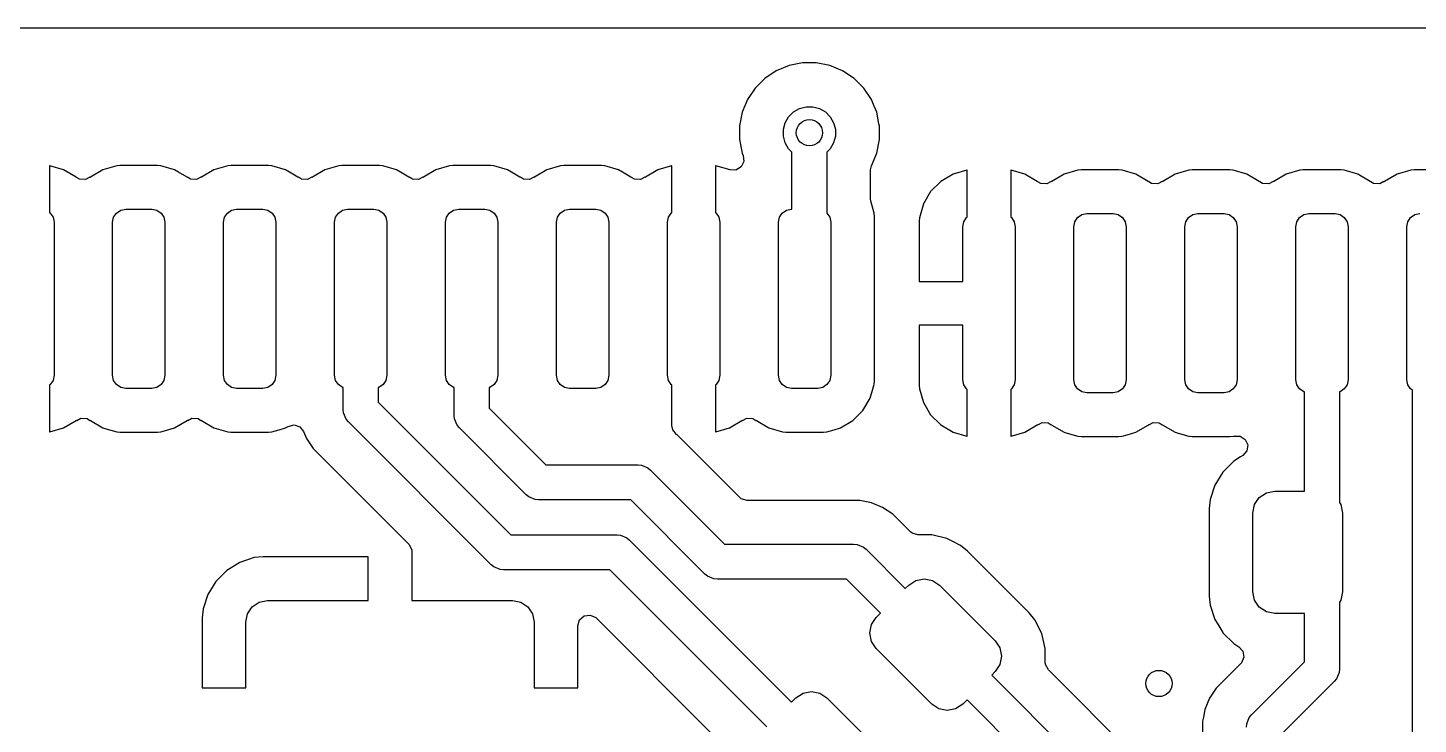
# Model space of a CAD drawing. Header units: inches. Extents: x -1.73 to 1.75, y 0.02 to 4.69.
# Drawn here: x 0.179 to 0.806, y 1.037 to 1.35 of the extents above; entities that cross this region are included whole.
import ezdxf

# ---------------------------------------------------------------- set-up
doc = ezdxf.new("R2010")
doc.units = ezdxf.units.IN
doc.header["$MEASUREMENT"] = 0
doc.layers.add('BLACK', color=250, linetype='CONTINUOUS')

msp = doc.modelspace()

# ---------------------------------------------------------------- linework, layer by layer
at = {"layer": 'BLACK', "linetype": 'CONTINUOUS'}
for p, q in [((0.0748, 1.35039), (1.43211, 1.35039)), ((0.52839, 1.33467), (0.5223, 1.33345)), ((0.5346, 1.33467), (0.52839, 1.33467)), ((0.52839, 1.33467), (0.52839, 1.33467)), ((0.54069, 1.33345), (0.5346, 1.33467)), ((0.5346, 1.33467), (0.5346, 1.33467)), ((0.51657, 1.33108), (0.51141, 1.32763)), ((0.5223, 1.33345), (0.51657, 1.33108)), ((0.51657, 1.33108), (0.51657, 1.33108)), ((0.5223, 1.33345), (0.5223, 1.33345)), ((0.54642, 1.33108), (0.54069, 1.33345)), ((0.54069, 1.33345), (0.54069, 1.33345)), ((0.55159, 1.32763), (0.54642, 1.33108)), ((0.54642, 1.33108), (0.54642, 1.33108)), ((0.50702, 1.32324), (0.50357, 1.31808)), ((0.51141, 1.32763), (0.50702, 1.32324)), ((0.50702, 1.32324), (0.50702, 1.32324)), ((0.51141, 1.32763), (0.51141, 1.32763)), ((0.55598, 1.32324), (0.55159, 1.32763)), ((0.55159, 1.32763), (0.55159, 1.32763)), ((0.55942, 1.31808), (0.55598, 1.32324)), ((0.55598, 1.32324), (0.55598, 1.32324)), ((0.50357, 1.31808), (0.50119, 1.31234)), ((0.50357, 1.31808), (0.50357, 1.31808)), ((0.55943, 1.31808), (0.55942, 1.31808)), ((0.56068, 1.31504), (0.55943, 1.31808)), ((0.50119, 1.31234), (0.49998, 1.30625)), ((0.50119, 1.31234), (0.50119, 1.31234)), ((0.52058, 1.30767), (0.52213, 1.31034)), ((0.52213, 1.31034), (0.52431, 1.31252)), ((0.52431, 1.31252), (0.52698, 1.31406)), ((0.52698, 1.31406), (0.52995, 1.31486)), ((0.52995, 1.31486), (0.53304, 1.31486)), ((0.53304, 1.31486), (0.53602, 1.31406)), ((0.53602, 1.31406), (0.53869, 1.31252)), ((0.53869, 1.31252), (0.54087, 1.31034)), ((0.54087, 1.31034), (0.54241, 1.30767)), ((0.5618, 1.31234), (0.56068, 1.31504)), ((0.56283, 1.30717), (0.5618, 1.31234)), ((0.49998, 1.30625), (0.49998, 1.30005)), ((0.51979, 1.30469), (0.52058, 1.30767)), ((0.51979, 1.30161), (0.51979, 1.30469)), ((0.54241, 1.30767), (0.54321, 1.30469)), ((0.54321, 1.30469), (0.54321, 1.30161)), ((0.56301, 1.30625), (0.56283, 1.30717)), ((0.56301, 1.30005), (0.56301, 1.30625)), ((0.56301, 1.30625), (0.56301, 1.30625)), ((0.56301, 1.30625), (0.56301, 1.30625)), ((0.49998, 1.30005), (0.50119, 1.29396)), ((0.52058, 1.29863), (0.51979, 1.30161)), ((0.52213, 1.29596), (0.52058, 1.29863)), ((0.54241, 1.29863), (0.54087, 1.29596)), ((0.54321, 1.30161), (0.54241, 1.29863)), ((0.5618, 1.29396), (0.56301, 1.30005)), ((0.50119, 1.29396), (0.50119, 1.29396)), ((0.50119, 1.29396), (0.50161, 1.29295)), ((0.50161, 1.29295), (0.5019, 1.29021)), ((0.52362, 1.29446), (0.52213, 1.29596)), ((0.52362, 1.2687), (0.52362, 1.29446)), ((0.54087, 1.29596), (0.53937, 1.29446)), ((0.53937, 1.29446), (0.53937, 1.267)), ((0.55945, 1.28827), (0.56138, 1.29295)), ((0.56138, 1.29295), (0.5618, 1.29396)), ((0.18927, 1.28827), (0.18917, 1.28828)), ((0.18917, 1.28828), (0.18917, 1.26713)), ((0.19548, 1.28647), (0.18927, 1.28827)), ((0.20105, 1.28318), (0.19548, 1.28647)), ((0.19548, 1.28647), (0.19548, 1.28647)), ((0.21317, 1.28649), (0.2076, 1.28319)), ((0.21939, 1.28829), (0.21317, 1.28649)), ((0.21317, 1.28649), (0.21317, 1.28649)), ((0.22084, 1.28841), (0.21939, 1.28829)), ((0.21939, 1.28829), (0.21939, 1.28829)), ((0.23782, 1.28841), (0.22084, 1.28841)), ((0.22084, 1.28841), (0.22084, 1.28841)), ((0.23927, 1.28829), (0.23782, 1.28841)), ((0.23782, 1.28841), (0.23782, 1.28841)), ((0.24549, 1.28649), (0.23927, 1.28829)), ((0.23927, 1.28829), (0.23927, 1.28829)), ((0.24727, 1.28543), (0.24549, 1.28649)), ((0.24549, 1.28649), (0.24549, 1.28649)), ((0.24549, 1.28649), (0.24549, 1.28649)), ((0.24549, 1.28649), (0.24549, 1.28649)), ((0.25106, 1.28319), (0.24727, 1.28543)), ((0.26317, 1.28649), (0.2576, 1.28319)), ((0.26939, 1.28829), (0.26317, 1.28649)), ((0.26317, 1.28649), (0.26317, 1.28649)), ((0.27084, 1.28841), (0.26939, 1.28829)), ((0.26939, 1.28829), (0.26939, 1.28829)), ((0.28782, 1.28841), (0.27084, 1.28841)), ((0.27084, 1.28841), (0.27084, 1.28841)), ((0.28927, 1.28829), (0.28782, 1.28841)), ((0.28782, 1.28841), (0.28782, 1.28841)), ((0.29549, 1.28649), (0.28927, 1.28829)), ((0.28927, 1.28829), (0.28927, 1.28829)), ((0.29727, 1.28543), (0.29549, 1.28649)), ((0.29549, 1.28649), (0.29549, 1.28649)), ((0.29549, 1.28649), (0.29549, 1.28649)), ((0.29549, 1.28649), (0.29549, 1.28649)), ((0.30106, 1.28319), (0.29727, 1.28543)), ((0.31317, 1.28649), (0.3076, 1.28319)), ((0.31939, 1.28829), (0.31317, 1.28649)), ((0.31317, 1.28649), (0.31317, 1.28649)), ((0.32084, 1.28841), (0.31939, 1.28829)), ((0.31939, 1.28829), (0.31939, 1.28829)), ((0.33782, 1.28841), (0.32084, 1.28841)), ((0.32084, 1.28841), (0.32084, 1.28841)), ((0.33927, 1.28829), (0.33782, 1.28841)), ((0.33782, 1.28841), (0.33782, 1.28841)), ((0.34549, 1.28649), (0.33927, 1.28829)), ((0.33927, 1.28829), (0.33927, 1.28829)), ((0.34727, 1.28543), (0.34549, 1.28649)), ((0.34549, 1.28649), (0.34549, 1.28649)), ((0.34549, 1.28649), (0.34549, 1.28649)), ((0.34549, 1.28649), (0.34549, 1.28649)), ((0.35106, 1.28319), (0.34727, 1.28543)), ((0.36317, 1.28649), (0.3576, 1.28319)), ((0.36939, 1.28829), (0.36317, 1.28649)), ((0.36317, 1.28649), (0.36317, 1.28649)), ((0.37084, 1.28841), (0.36939, 1.28829)), ((0.36939, 1.28829), (0.36939, 1.28829)), ((0.38782, 1.28841), (0.37084, 1.28841)), ((0.37084, 1.28841), (0.37084, 1.28841)), ((0.38927, 1.28829), (0.38782, 1.28841)), ((0.38782, 1.28841), (0.38782, 1.28841)), ((0.39549, 1.28649), (0.38927, 1.28829)), ((0.38927, 1.28829), (0.38927, 1.28829)), ((0.39727, 1.28543), (0.39549, 1.28649)), ((0.39549, 1.28649), (0.39549, 1.28649)), ((0.39549, 1.28649), (0.39549, 1.28649)), ((0.39549, 1.28649), (0.39549, 1.28649)), ((0.40106, 1.28319), (0.39727, 1.28543)), ((0.41317, 1.28649), (0.4076, 1.28319)), ((0.41939, 1.28829), (0.41317, 1.28649)), ((0.41317, 1.28649), (0.41317, 1.28649)), ((0.42084, 1.28841), (0.41939, 1.28829)), ((0.41939, 1.28829), (0.41939, 1.28829)), ((0.43782, 1.28841), (0.42084, 1.28841)), ((0.42084, 1.28841), (0.42084, 1.28841)), ((0.43927, 1.28829), (0.43782, 1.28841)), ((0.43782, 1.28841), (0.43782, 1.28841)), ((0.44549, 1.28649), (0.43927, 1.28829)), ((0.43927, 1.28829), (0.43927, 1.28829)), ((0.44727, 1.28543), (0.44549, 1.28649)), ((0.44549, 1.28649), (0.44549, 1.28649)), ((0.44549, 1.28649), (0.44549, 1.28649)), ((0.44549, 1.28649), (0.44549, 1.28649)), ((0.45106, 1.28319), (0.44727, 1.28543)), ((0.46318, 1.28647), (0.45762, 1.28318)), ((0.46939, 1.28827), (0.46318, 1.28647)), ((0.46318, 1.28647), (0.46318, 1.28647)), ((0.46949, 1.28828), (0.46939, 1.28827)), ((0.46949, 1.26713), (0.46949, 1.28828)), ((0.48927, 1.28827), (0.48917, 1.28828)), ((0.48917, 1.28828), (0.48917, 1.26713)), ((0.49574, 1.28639), (0.48927, 1.28827)), ((0.48927, 1.28827), (0.48927, 1.28827)), ((0.49831, 1.28635), (0.49574, 1.28639)), ((0.50067, 1.28775), (0.49831, 1.28635)), ((0.5019, 1.29021), (0.50067, 1.28775)), ((0.55907, 1.2864), (0.55945, 1.28827)), ((0.55907, 1.27323), (0.55907, 1.2864)), ((0.59625, 1.2845), (0.59069, 1.28121)), ((0.60246, 1.2863), (0.59625, 1.2845)), ((0.59625, 1.2845), (0.59625, 1.2845)), ((0.60256, 1.28631), (0.60246, 1.2863)), ((0.60256, 1.26516), (0.60256, 1.28631)), ((0.62234, 1.2863), (0.62224, 1.28631)), ((0.62224, 1.28631), (0.62224, 1.26516)), ((0.62855, 1.2845), (0.62234, 1.2863)), ((0.63412, 1.28121), (0.62855, 1.2845)), ((0.62855, 1.2845), (0.62855, 1.2845)), ((0.64624, 1.28452), (0.64067, 1.28122)), ((0.65246, 1.28632), (0.64624, 1.28452)), ((0.64624, 1.28452), (0.64624, 1.28452)), ((0.65391, 1.28644), (0.65246, 1.28632)), ((0.65246, 1.28632), (0.65246, 1.28632)), ((0.67089, 1.28644), (0.65391, 1.28644)), ((0.65391, 1.28644), (0.65391, 1.28644)), ((0.67235, 1.28632), (0.67089, 1.28644)), ((0.67089, 1.28644), (0.67089, 1.28644)), ((0.67856, 1.28452), (0.67235, 1.28632)), ((0.67235, 1.28632), (0.67235, 1.28632)), ((0.67859, 1.2845), (0.67856, 1.28452)), ((0.67856, 1.28452), (0.67856, 1.28452)), ((0.67856, 1.28452), (0.67856, 1.28452)), ((0.67856, 1.28452), (0.67856, 1.28452)), ((0.68413, 1.28122), (0.67859, 1.2845)), ((0.69624, 1.28452), (0.69067, 1.28122)), ((0.70246, 1.28632), (0.69624, 1.28452)), ((0.69624, 1.28452), (0.69624, 1.28452)), ((0.70391, 1.28644), (0.70246, 1.28632)), ((0.70246, 1.28632), (0.70246, 1.28632)), ((0.72089, 1.28644), (0.70391, 1.28644)), ((0.70391, 1.28644), (0.70391, 1.28644)), ((0.72235, 1.28632), (0.72089, 1.28644)), ((0.72089, 1.28644), (0.72089, 1.28644)), ((0.72856, 1.28452), (0.72235, 1.28632)), ((0.72235, 1.28632), (0.72235, 1.28632)), ((0.72859, 1.2845), (0.72856, 1.28452)), ((0.72856, 1.28452), (0.72856, 1.28452)), ((0.72856, 1.28452), (0.72856, 1.28452)), ((0.72856, 1.28452), (0.72856, 1.28452)), ((0.73413, 1.28122), (0.72859, 1.2845)), ((0.74624, 1.28452), (0.74067, 1.28122)), ((0.75246, 1.28632), (0.74624, 1.28452)), ((0.74624, 1.28452), (0.74624, 1.28452)), ((0.75391, 1.28644), (0.75246, 1.28632)), ((0.75246, 1.28632), (0.75246, 1.28632)), ((0.77089, 1.28644), (0.75391, 1.28644)), ((0.75391, 1.28644), (0.75391, 1.28644)), ((0.77235, 1.28632), (0.77089, 1.28644)), ((0.77089, 1.28644), (0.77089, 1.28644)), ((0.77856, 1.28452), (0.77235, 1.28632)), ((0.77235, 1.28632), (0.77235, 1.28632)), ((0.77859, 1.2845), (0.77856, 1.28452)), ((0.77856, 1.28452), (0.77856, 1.28452)), ((0.77856, 1.28452), (0.77856, 1.28452)), ((0.77856, 1.28452), (0.77856, 1.28452)), ((0.78413, 1.28122), (0.77859, 1.2845)), ((0.79624, 1.28452), (0.79067, 1.28122)), ((0.80246, 1.28632), (0.79624, 1.28452)), ((0.79624, 1.28452), (0.79624, 1.28452)), ((0.80391, 1.28644), (0.80246, 1.28632)), ((0.80246, 1.28632), (0.80246, 1.28632)), ((0.82089, 1.28644), (0.80391, 1.28644)), ((0.80391, 1.28644), (0.80391, 1.28644)), ((0.20129, 1.28299), (0.20105, 1.28318)), ((0.20134, 1.28305), (0.20129, 1.28299)), ((0.20261, 1.28224), (0.20134, 1.28305)), ((0.20535, 1.28204), (0.20261, 1.28224)), ((0.20729, 1.2831), (0.20535, 1.28204)), ((0.20736, 1.283), (0.20729, 1.2831)), ((0.2076, 1.28319), (0.20736, 1.283)), ((0.2513, 1.283), (0.25106, 1.28319)), ((0.25135, 1.28307), (0.2513, 1.283)), ((0.25262, 1.28225), (0.25135, 1.28307)), ((0.25536, 1.28205), (0.25262, 1.28225)), ((0.25729, 1.2831), (0.25536, 1.28205)), ((0.25736, 1.283), (0.25729, 1.2831)), ((0.2576, 1.28319), (0.25736, 1.283)), ((0.3013, 1.283), (0.30106, 1.28319)), ((0.30135, 1.28307), (0.3013, 1.283)), ((0.30262, 1.28225), (0.30135, 1.28307)), ((0.30537, 1.28205), (0.30262, 1.28225)), ((0.30729, 1.2831), (0.30537, 1.28205)), ((0.30736, 1.283), (0.30729, 1.2831)), ((0.3076, 1.28319), (0.30736, 1.283)), ((0.3513, 1.283), (0.35106, 1.28319)), ((0.35135, 1.28307), (0.3513, 1.283)), ((0.35262, 1.28225), (0.35135, 1.28307)), ((0.35537, 1.28205), (0.35262, 1.28225)), ((0.35729, 1.2831), (0.35537, 1.28205)), ((0.35736, 1.283), (0.35729, 1.2831)), ((0.3576, 1.28319), (0.35736, 1.283)), ((0.4013, 1.283), (0.40106, 1.28319)), ((0.40135, 1.28307), (0.4013, 1.283)), ((0.40262, 1.28225), (0.40135, 1.28307)), ((0.40537, 1.28205), (0.40262, 1.28225)), ((0.40729, 1.2831), (0.40537, 1.28205)), ((0.40736, 1.283), (0.40729, 1.2831)), ((0.4076, 1.28319), (0.40736, 1.283)), ((0.4513, 1.283), (0.45106, 1.28319)), ((0.45135, 1.28306), (0.4513, 1.283)), ((0.45264, 1.28224), (0.45135, 1.28306)), ((0.45538, 1.28204), (0.45264, 1.28224)), ((0.4573, 1.28308), (0.45538, 1.28204)), ((0.45737, 1.28299), (0.4573, 1.28308)), ((0.45762, 1.28318), (0.45737, 1.28299)), ((0.59069, 1.28121), (0.58611, 1.27664)), ((0.59069, 1.28121), (0.59069, 1.28121)), ((0.63436, 1.28102), (0.63412, 1.28121)), ((0.63441, 1.28108), (0.63436, 1.28102)), ((0.63568, 1.28027), (0.63441, 1.28108)), ((0.63843, 1.28007), (0.63568, 1.28027)), ((0.64036, 1.28113), (0.63843, 1.28007)), ((0.64043, 1.28104), (0.64036, 1.28113)), ((0.64067, 1.28122), (0.64043, 1.28104)), ((0.68437, 1.28104), (0.68413, 1.28122)), ((0.68442, 1.2811), (0.68437, 1.28104)), ((0.68569, 1.28028), (0.68442, 1.2811)), ((0.68843, 1.28008), (0.68569, 1.28028)), ((0.69036, 1.28113), (0.68843, 1.28008)), ((0.69043, 1.28104), (0.69036, 1.28113)), ((0.69067, 1.28122), (0.69043, 1.28104)), ((0.73437, 1.28104), (0.73413, 1.28122)), ((0.73442, 1.2811), (0.73437, 1.28104)), ((0.7357, 1.28028), (0.73442, 1.2811)), ((0.73844, 1.28008), (0.7357, 1.28028)), ((0.74036, 1.28113), (0.73844, 1.28008)), ((0.74043, 1.28104), (0.74036, 1.28113)), ((0.74067, 1.28122), (0.74043, 1.28104)), ((0.78437, 1.28104), (0.78413, 1.28122)), ((0.78442, 1.2811), (0.78437, 1.28104)), ((0.7857, 1.28028), (0.78442, 1.2811)), ((0.78844, 1.28008), (0.7857, 1.28028)), ((0.79036, 1.28113), (0.78844, 1.28008)), ((0.79043, 1.28104), (0.79036, 1.28113)), ((0.79067, 1.28122), (0.79043, 1.28104)), ((0.55927, 1.27187), (0.55907, 1.27323)), ((0.56072, 1.26686), (0.55927, 1.27187)), ((0.58611, 1.27664), (0.58282, 1.27107)), ((0.58611, 1.27664), (0.58611, 1.27664)), ((0.18917, 1.26713), (0.18941, 1.26697)), ((0.18941, 1.26697), (0.19069, 1.26506)), ((0.21797, 1.26506), (0.21925, 1.26697)), ((0.21925, 1.26697), (0.22117, 1.26825)), ((0.22117, 1.26825), (0.22343, 1.2687)), ((0.22343, 1.2687), (0.23524, 1.2687)), ((0.23524, 1.2687), (0.2375, 1.26825)), ((0.2375, 1.26825), (0.23941, 1.26697)), ((0.23941, 1.26697), (0.24069, 1.26506)), ((0.26797, 1.26506), (0.26925, 1.26697)), ((0.26925, 1.26697), (0.27117, 1.26825)), ((0.27117, 1.26825), (0.27343, 1.2687)), ((0.27343, 1.2687), (0.28524, 1.2687)), ((0.28524, 1.2687), (0.2875, 1.26825)), ((0.2875, 1.26825), (0.28941, 1.26697)), ((0.28941, 1.26697), (0.29069, 1.26506)), ((0.31797, 1.26506), (0.31925, 1.26697)), ((0.31925, 1.26697), (0.32117, 1.26825)), ((0.32117, 1.26825), (0.32343, 1.2687)), ((0.32343, 1.2687), (0.33524, 1.2687)), ((0.33524, 1.2687), (0.3375, 1.26825)), ((0.3375, 1.26825), (0.33941, 1.26697)), ((0.33941, 1.26697), (0.34069, 1.26506)), ((0.36797, 1.26506), (0.36925, 1.26697)), ((0.36925, 1.26697), (0.37117, 1.26825)), ((0.37117, 1.26825), (0.37343, 1.2687)), ((0.37343, 1.2687), (0.38524, 1.2687)), ((0.38524, 1.2687), (0.3875, 1.26825)), ((0.3875, 1.26825), (0.38941, 1.26697)), ((0.38941, 1.26697), (0.39069, 1.26506)), ((0.41797, 1.26506), (0.41925, 1.26697)), ((0.41925, 1.26697), (0.42117, 1.26825)), ((0.42117, 1.26825), (0.42343, 1.2687)), ((0.42343, 1.2687), (0.43524, 1.2687)), ((0.43524, 1.2687), (0.4375, 1.26825)), ((0.4375, 1.26825), (0.43941, 1.26697)), ((0.43941, 1.26697), (0.44069, 1.26506)), ((0.46797, 1.26506), (0.46925, 1.26697)), ((0.46925, 1.26697), (0.46949, 1.26713)), ((0.48917, 1.26713), (0.48941, 1.26697)), ((0.48941, 1.26697), (0.49069, 1.26506)), ((0.51797, 1.26506), (0.51925, 1.26697)), ((0.51925, 1.26697), (0.52117, 1.26825)), ((0.52117, 1.26825), (0.52343, 1.2687)), ((0.52343, 1.2687), (0.52362, 1.2687)), ((0.53937, 1.267), (0.53941, 1.26697)), ((0.53941, 1.26697), (0.54069, 1.26506)), ((0.56073, 1.26683), (0.56072, 1.26686)), ((0.56085, 1.26538), (0.56073, 1.26683)), ((0.58282, 1.27107), (0.58102, 1.26486)), ((0.58282, 1.27107), (0.58282, 1.27107)), ((0.65232, 1.265), (0.65424, 1.26628)), ((0.65424, 1.26628), (0.6565, 1.26673)), ((0.6565, 1.26673), (0.66831, 1.26673)), ((0.66831, 1.26673), (0.67057, 1.26628)), ((0.67057, 1.26628), (0.67248, 1.265)), ((0.70232, 1.265), (0.70424, 1.26628)), ((0.70424, 1.26628), (0.7065, 1.26673)), ((0.7065, 1.26673), (0.71831, 1.26673)), ((0.71831, 1.26673), (0.72057, 1.26628)), ((0.72057, 1.26628), (0.72248, 1.265)), ((0.75232, 1.265), (0.75424, 1.26628)), ((0.75424, 1.26628), (0.7565, 1.26673)), ((0.7565, 1.26673), (0.76831, 1.26673)), ((0.76831, 1.26673), (0.77057, 1.26628)), ((0.77057, 1.26628), (0.77248, 1.265)), ((0.80232, 1.265), (0.80424, 1.26628)), ((0.80424, 1.26628), (0.8065, 1.26673)), ((0.19069, 1.26506), (0.19114, 1.2628)), ((0.19114, 1.2628), (0.19114, 1.1939)), ((0.21752, 1.2628), (0.21797, 1.26506)), ((0.21752, 1.1939), (0.21752, 1.2628)), ((0.24069, 1.26506), (0.24114, 1.2628)), ((0.24114, 1.2628), (0.24114, 1.1939)), ((0.26752, 1.2628), (0.26797, 1.26506)), ((0.26752, 1.1939), (0.26752, 1.2628)), ((0.29069, 1.26506), (0.29114, 1.2628)), ((0.29114, 1.2628), (0.29114, 1.1939)), ((0.31752, 1.2628), (0.31797, 1.26506)), ((0.31752, 1.1939), (0.31752, 1.2628)), ((0.34069, 1.26506), (0.34114, 1.2628)), ((0.34114, 1.2628), (0.34114, 1.1939)), ((0.36752, 1.2628), (0.36797, 1.26506)), ((0.36752, 1.1939), (0.36752, 1.2628)), ((0.39069, 1.26506), (0.39114, 1.2628)), ((0.39114, 1.2628), (0.39114, 1.1939)), ((0.41752, 1.2628), (0.41797, 1.26506)), ((0.41752, 1.1939), (0.41752, 1.2628)), ((0.44069, 1.26506), (0.44114, 1.2628)), ((0.44114, 1.2628), (0.44114, 1.1939)), ((0.46752, 1.2628), (0.46797, 1.26506)), ((0.46752, 1.1939), (0.46752, 1.2628)), ((0.49069, 1.26506), (0.49114, 1.2628)), ((0.49114, 1.2628), (0.49114, 1.1939)), ((0.51752, 1.2628), (0.51797, 1.26506)), ((0.51752, 1.1939), (0.51752, 1.2628)), ((0.54069, 1.26506), (0.54114, 1.2628)), ((0.54114, 1.2628), (0.54114, 1.1939)), ((0.56085, 1.26341), (0.56085, 1.26538)), ((0.56085, 1.19131), (0.56085, 1.26341)), ((0.58102, 1.26486), (0.58091, 1.26341)), ((0.58091, 1.26341), (0.58091, 1.23622)), ((0.58102, 1.26486), (0.58102, 1.26486)), ((0.60059, 1.26083), (0.60104, 1.26309)), ((0.60059, 1.23622), (0.60059, 1.26083)), ((0.60104, 1.26309), (0.60232, 1.265)), ((0.60232, 1.265), (0.60256, 1.26516)), ((0.62224, 1.26516), (0.62248, 1.265)), ((0.62248, 1.265), (0.62376, 1.26309)), ((0.62376, 1.26309), (0.62421, 1.26083)), ((0.62421, 1.26083), (0.62421, 1.19193)), ((0.65059, 1.26083), (0.65104, 1.26309)), ((0.65059, 1.19193), (0.65059, 1.26083)), ((0.65104, 1.26309), (0.65232, 1.265)), ((0.67248, 1.265), (0.67376, 1.26309)), ((0.67376, 1.26309), (0.67421, 1.26083)), ((0.67421, 1.26083), (0.67421, 1.19193)), ((0.70059, 1.26083), (0.70104, 1.26309)), ((0.70059, 1.19193), (0.70059, 1.26083)), ((0.70104, 1.26309), (0.70232, 1.265)), ((0.72248, 1.265), (0.72376, 1.26309)), ((0.72376, 1.26309), (0.72421, 1.26083)), ((0.72421, 1.26083), (0.72421, 1.19193)), ((0.75059, 1.26083), (0.75104, 1.26309)), ((0.75059, 1.19193), (0.75059, 1.26083)), ((0.75104, 1.26309), (0.75232, 1.265)), ((0.77248, 1.265), (0.77376, 1.26309)), ((0.77376, 1.26309), (0.77421, 1.26083)), ((0.77421, 1.26083), (0.77421, 1.19193)), ((0.80059, 1.26083), (0.80104, 1.26309)), ((0.80059, 1.19193), (0.80059, 1.26083)), ((0.80104, 1.26309), (0.80232, 1.265)), ((0.58091, 1.23622), (0.60059, 1.23622)), ((0.60059, 1.21654), (0.58091, 1.21654)), ((0.58091, 1.21654), (0.58091, 1.18934)), ((0.60059, 1.19193), (0.60059, 1.21654)), ((0.19069, 1.19164), (0.18941, 1.18972)), ((0.19114, 1.1939), (0.19069, 1.19164)), ((0.21797, 1.19164), (0.21752, 1.1939)), ((0.21925, 1.18972), (0.21797, 1.19164)), ((0.24069, 1.19164), (0.23941, 1.18972)), ((0.24114, 1.1939), (0.24069, 1.19164)), ((0.26797, 1.19164), (0.26752, 1.1939)), ((0.26925, 1.18972), (0.26797, 1.19164)), ((0.29069, 1.19164), (0.28941, 1.18972)), ((0.29114, 1.1939), (0.29069, 1.19164)), ((0.31797, 1.19164), (0.31752, 1.1939)), ((0.31925, 1.18972), (0.31797, 1.19164)), ((0.34069, 1.19164), (0.33941, 1.18972)), ((0.34114, 1.1939), (0.34069, 1.19164)), ((0.36797, 1.19164), (0.36752, 1.1939)), ((0.36925, 1.18972), (0.36797, 1.19164)), ((0.39069, 1.19164), (0.38941, 1.18972)), ((0.39114, 1.1939), (0.39069, 1.19164)), ((0.41797, 1.19164), (0.41752, 1.1939)), ((0.41925, 1.18972), (0.41797, 1.19164)), ((0.44069, 1.19164), (0.43941, 1.18972)), ((0.44114, 1.1939), (0.44069, 1.19164)), ((0.46797, 1.19164), (0.46752, 1.1939)), ((0.46925, 1.18972), (0.46797, 1.19164)), ((0.49069, 1.19164), (0.48941, 1.18972)), ((0.49114, 1.1939), (0.49069, 1.19164)), ((0.51797, 1.19164), (0.51752, 1.1939)), ((0.51925, 1.18972), (0.51797, 1.19164)), ((0.54069, 1.19164), (0.53941, 1.18972)), ((0.54114, 1.1939), (0.54069, 1.19164)), ((0.56073, 1.18986), (0.56085, 1.19131)), ((0.60104, 1.18967), (0.60059, 1.19193)), ((0.62421, 1.19193), (0.62376, 1.18967)), ((0.65104, 1.18967), (0.65059, 1.19193)), ((0.67421, 1.19193), (0.67376, 1.18967)), ((0.70104, 1.18967), (0.70059, 1.19193)), ((0.72421, 1.19193), (0.72376, 1.18967)), ((0.75104, 1.18967), (0.75059, 1.19193)), ((0.77421, 1.19193), (0.77376, 1.18967)), ((0.80104, 1.18967), (0.80059, 1.19193)), ((0.18941, 1.18972), (0.18917, 1.18956)), ((0.18917, 1.18956), (0.18917, 1.16841)), ((0.22117, 1.18844), (0.21925, 1.18972)), ((0.22343, 1.18799), (0.22117, 1.18844)), ((0.23524, 1.18799), (0.22343, 1.18799)), ((0.2375, 1.18844), (0.23524, 1.18799)), ((0.23941, 1.18972), (0.2375, 1.18844)), ((0.27117, 1.18844), (0.26925, 1.18972)), ((0.27343, 1.18799), (0.27117, 1.18844)), ((0.28524, 1.18799), (0.27343, 1.18799)), ((0.2875, 1.18844), (0.28524, 1.18799)), ((0.28941, 1.18972), (0.2875, 1.18844)), ((0.32117, 1.18844), (0.31925, 1.18972)), ((0.32146, 1.18838), (0.32117, 1.18844)), ((0.32146, 1.17854), (0.32146, 1.18838)), ((0.3375, 1.18844), (0.3372, 1.18838)), ((0.3372, 1.18838), (0.3372, 1.1818)), ((0.33941, 1.18972), (0.3375, 1.18844)), ((0.37117, 1.18844), (0.36925, 1.18972)), ((0.37146, 1.18838), (0.37117, 1.18844)), ((0.37146, 1.17579), (0.37146, 1.18838)), ((0.3875, 1.18844), (0.3872, 1.18838)), ((0.3872, 1.18838), (0.3872, 1.17905)), ((0.38941, 1.18972), (0.3875, 1.18844)), ((0.42117, 1.18844), (0.41925, 1.18972)), ((0.42343, 1.18799), (0.42117, 1.18844)), ((0.43524, 1.18799), (0.42343, 1.18799)), ((0.4375, 1.18844), (0.43524, 1.18799)), ((0.43941, 1.18972), (0.4375, 1.18844)), ((0.46949, 1.18956), (0.46925, 1.18972)), ((0.46949, 1.17132), (0.46949, 1.18956)), ((0.48941, 1.18972), (0.48917, 1.18956)), ((0.48917, 1.18956), (0.48917, 1.16841)), ((0.52117, 1.18844), (0.51925, 1.18972)), ((0.52343, 1.18799), (0.52117, 1.18844)), ((0.53524, 1.18799), (0.52343, 1.18799)), ((0.5375, 1.18844), (0.53524, 1.18799)), ((0.53941, 1.18972), (0.5375, 1.18844)), ((0.55893, 1.18365), (0.56026, 1.18822)), ((0.56026, 1.18822), (0.56058, 1.18934)), ((0.56058, 1.18934), (0.56073, 1.18986)), ((0.56073, 1.18986), (0.56073, 1.18986)), ((0.56073, 1.18986), (0.56073, 1.18986)), ((0.58091, 1.18934), (0.58102, 1.18789)), ((0.58102, 1.18789), (0.58102, 1.18789)), ((0.58102, 1.18789), (0.58282, 1.18169)), ((0.60232, 1.18775), (0.60104, 1.18967)), ((0.60256, 1.18759), (0.60232, 1.18775)), ((0.60256, 1.16645), (0.60256, 1.18759)), ((0.62248, 1.18775), (0.62224, 1.18759)), ((0.62224, 1.18759), (0.62224, 1.16645)), ((0.62376, 1.18967), (0.62248, 1.18775)), ((0.65232, 1.18775), (0.65104, 1.18967)), ((0.65424, 1.18647), (0.65232, 1.18775)), ((0.6565, 1.18602), (0.65424, 1.18647)), ((0.66831, 1.18602), (0.6565, 1.18602)), ((0.67057, 1.18647), (0.66831, 1.18602)), ((0.67248, 1.18775), (0.67057, 1.18647)), ((0.67376, 1.18967), (0.67248, 1.18775)), ((0.70232, 1.18775), (0.70104, 1.18967)), ((0.70424, 1.18647), (0.70232, 1.18775)), ((0.7065, 1.18602), (0.70424, 1.18647)), ((0.71831, 1.18602), (0.7065, 1.18602)), ((0.72057, 1.18647), (0.71831, 1.18602)), ((0.72248, 1.18775), (0.72057, 1.18647)), ((0.72376, 1.18967), (0.72248, 1.18775)), ((0.75232, 1.18775), (0.75104, 1.18967)), ((0.75424, 1.18647), (0.75232, 1.18775)), ((0.75453, 1.18642), (0.75424, 1.18647)), ((0.75453, 1.14173), (0.75453, 1.18642)), ((0.77057, 1.18647), (0.77028, 1.18642)), ((0.77028, 1.18642), (0.77028, 1.1366)), ((0.77248, 1.18775), (0.77057, 1.18647)), ((0.77376, 1.18967), (0.77248, 1.18775)), ((0.80232, 1.18775), (0.80104, 1.18967)), ((0.80315, 1.1872), (0.80232, 1.18775)), ((0.80315, 0.78279), (0.80315, 1.1872)), ((0.32161, 1.17701), (0.32146, 1.17854)), ((0.3372, 1.1818), (0.39696, 1.12205)), ((0.3872, 1.17905), (0.41271, 1.15354)), ((0.55106, 1.1735), (0.55563, 1.17808)), ((0.55563, 1.17808), (0.55893, 1.18365)), ((0.58282, 1.18169), (0.58282, 1.18169)), ((0.58282, 1.18169), (0.58611, 1.17612)), ((0.19548, 1.17023), (0.20105, 1.17352)), ((0.20105, 1.17352), (0.20129, 1.1737)), ((0.20129, 1.1737), (0.20136, 1.17361)), ((0.20136, 1.17361), (0.20328, 1.17465)), ((0.20328, 1.17465), (0.20602, 1.17446)), ((0.20602, 1.17446), (0.20731, 1.17363)), ((0.20731, 1.17363), (0.20736, 1.17369)), ((0.20736, 1.17369), (0.2076, 1.1735)), ((0.2076, 1.1735), (0.2076, 1.1735)), ((0.2076, 1.1735), (0.21317, 1.17021)), ((0.24549, 1.17021), (0.25106, 1.1735)), ((0.25106, 1.1735), (0.2513, 1.17369)), ((0.25106, 1.1735), (0.25106, 1.1735)), ((0.2513, 1.17369), (0.25138, 1.17359)), ((0.25138, 1.17359), (0.25329, 1.17464)), ((0.25329, 1.17464), (0.25603, 1.17444)), ((0.25603, 1.17444), (0.25731, 1.17362)), ((0.25731, 1.17362), (0.25736, 1.17369)), ((0.25736, 1.17369), (0.2576, 1.1735)), ((0.2576, 1.1735), (0.2576, 1.1735)), ((0.2576, 1.1735), (0.26317, 1.17021)), ((0.29663, 1.17088), (0.29929, 1.17156)), ((0.29929, 1.17156), (0.3019, 1.17068)), ((0.32278, 1.17417), (0.32161, 1.17701)), ((0.32376, 1.17298), (0.32278, 1.17417)), ((0.38813, 1.10861), (0.32376, 1.17298)), ((0.37161, 1.17425), (0.37146, 1.17579)), ((0.37278, 1.17141), (0.37161, 1.17425)), ((0.49548, 1.17023), (0.50105, 1.17352)), ((0.50105, 1.17352), (0.50129, 1.1737)), ((0.50129, 1.1737), (0.50136, 1.17361)), ((0.50136, 1.17361), (0.50328, 1.17465)), ((0.50328, 1.17465), (0.50602, 1.17446)), ((0.50602, 1.17446), (0.50731, 1.17363)), ((0.50731, 1.17363), (0.50736, 1.17369)), ((0.50736, 1.17369), (0.5076, 1.1735)), ((0.5076, 1.1735), (0.5076, 1.1735)), ((0.5076, 1.1735), (0.51317, 1.17021)), ((0.54549, 1.17021), (0.55106, 1.1735)), ((0.58611, 1.17612), (0.58611, 1.17612)), ((0.58611, 1.17612), (0.59069, 1.17155)), ((0.59069, 1.17155), (0.59069, 1.17155)), ((0.59069, 1.17155), (0.59625, 1.16826)), ((0.62855, 1.16826), (0.63412, 1.17155)), ((0.63412, 1.17155), (0.63436, 1.17174)), ((0.63436, 1.17174), (0.63443, 1.17164)), ((0.63443, 1.17164), (0.63635, 1.17268)), ((0.63635, 1.17268), (0.63909, 1.17249)), ((0.63909, 1.17249), (0.64038, 1.17166)), ((0.64038, 1.17166), (0.64043, 1.17172)), ((0.64043, 1.17172), (0.64067, 1.17153)), ((0.64067, 1.17153), (0.64067, 1.17153)), ((0.64067, 1.17153), (0.64624, 1.16824)), ((0.67856, 1.16824), (0.68413, 1.17153)), ((0.68413, 1.17153), (0.68437, 1.17172)), ((0.68413, 1.17153), (0.68413, 1.17153)), ((0.68437, 1.17172), (0.68445, 1.17162)), ((0.68445, 1.17162), (0.68636, 1.17267)), ((0.68636, 1.17267), (0.68911, 1.17248)), ((0.68911, 1.17248), (0.69038, 1.17166)), ((0.69038, 1.17166), (0.69043, 1.17172)), ((0.69043, 1.17172), (0.69067, 1.17153)), ((0.69067, 1.17153), (0.69067, 1.17153)), ((0.69067, 1.17153), (0.69624, 1.16824)), ((0.18917, 1.16841), (0.18927, 1.16842)), ((0.18917, 1.16841), (0.18917, 1.16841)), ((0.18927, 1.16842), (0.19548, 1.17023)), ((0.21317, 1.17021), (0.214, 1.16997)), ((0.214, 1.16997), (0.21939, 1.1684)), ((0.21939, 1.1684), (0.21939, 1.1684)), ((0.21939, 1.1684), (0.21939, 1.1684)), ((0.21939, 1.1684), (0.22084, 1.16829)), ((0.22084, 1.16829), (0.22084, 1.16829)), ((0.22084, 1.16829), (0.23782, 1.16829)), ((0.23782, 1.16829), (0.23927, 1.1684)), ((0.23782, 1.16829), (0.23782, 1.16829)), ((0.23927, 1.1684), (0.24091, 1.16888)), ((0.23927, 1.1684), (0.23927, 1.1684)), ((0.23927, 1.1684), (0.23927, 1.1684)), ((0.24091, 1.16888), (0.24549, 1.17021)), ((0.26317, 1.17021), (0.26317, 1.17021)), ((0.26317, 1.17021), (0.26939, 1.1684)), ((0.26939, 1.1684), (0.26939, 1.1684)), ((0.26939, 1.1684), (0.26939, 1.1684)), ((0.26939, 1.1684), (0.27084, 1.16829)), ((0.27084, 1.16829), (0.27084, 1.16829)), ((0.27084, 1.16829), (0.28782, 1.16829)), ((0.28782, 1.16829), (0.28927, 1.1684)), ((0.28782, 1.16829), (0.28782, 1.16829)), ((0.28927, 1.1684), (0.29261, 1.16937)), ((0.28927, 1.1684), (0.28927, 1.1684)), ((0.28927, 1.1684), (0.28927, 1.1684)), ((0.29261, 1.16937), (0.29549, 1.17021)), ((0.29549, 1.17021), (0.29663, 1.17088)), ((0.3019, 1.17068), (0.30362, 1.16855)), ((0.30362, 1.16855), (0.30489, 1.16548)), ((0.30489, 1.16548), (0.30791, 1.16096)), ((0.37376, 1.17022), (0.37278, 1.17141)), ((0.40388, 1.1401), (0.37376, 1.17022)), ((0.46989, 1.16937), (0.46949, 1.17132)), ((0.47166, 1.16726), (0.46989, 1.16937)), ((0.47191, 1.16709), (0.47166, 1.16726)), ((0.49999, 1.13901), (0.47191, 1.16709)), ((0.47191, 1.16709), (0.47191, 1.16709)), ((0.48917, 1.16841), (0.48927, 1.16842)), ((0.48917, 1.16841), (0.48917, 1.16841)), ((0.48927, 1.16842), (0.49548, 1.17023)), ((0.51317, 1.17021), (0.51317, 1.17021)), ((0.51317, 1.17021), (0.51939, 1.1684)), ((0.51939, 1.1684), (0.51939, 1.1684)), ((0.51939, 1.1684), (0.51939, 1.1684)), ((0.51939, 1.1684), (0.52084, 1.16829)), ((0.52084, 1.16829), (0.52084, 1.16829)), ((0.52084, 1.16829), (0.53782, 1.16829)), ((0.53782, 1.16829), (0.53927, 1.1684)), ((0.53782, 1.16829), (0.53782, 1.16829)), ((0.53927, 1.1684), (0.54261, 1.16937)), ((0.53927, 1.1684), (0.53927, 1.1684)), ((0.53927, 1.1684), (0.53927, 1.1684)), ((0.54261, 1.16937), (0.54549, 1.17021)), ((0.59625, 1.16826), (0.60246, 1.16645)), ((0.60246, 1.16645), (0.60246, 1.16645)), ((0.60246, 1.16645), (0.60256, 1.16645)), ((0.60256, 1.16645), (0.60256, 1.16645)), ((0.62224, 1.16645), (0.62224, 1.16645)), ((0.62224, 1.16645), (0.62234, 1.16645)), ((0.62234, 1.16645), (0.62855, 1.16826)), ((0.64624, 1.16824), (0.6465, 1.16816)), ((0.6465, 1.16816), (0.65246, 1.16643)), ((0.65246, 1.16643), (0.65246, 1.16643)), ((0.65246, 1.16643), (0.65246, 1.16643)), ((0.65246, 1.16643), (0.65391, 1.16632)), ((0.65391, 1.16632), (0.65391, 1.16632)), ((0.65391, 1.16632), (0.67089, 1.16632)), ((0.67089, 1.16632), (0.67235, 1.16643)), ((0.67089, 1.16632), (0.67089, 1.16632)), ((0.67235, 1.16643), (0.67461, 1.16709)), ((0.67235, 1.16643), (0.67235, 1.16643)), ((0.67235, 1.16643), (0.67235, 1.16643)), ((0.67461, 1.16709), (0.67856, 1.16824)), ((0.69624, 1.16824), (0.69759, 1.16785)), ((0.69759, 1.16785), (0.70246, 1.16643)), ((0.70246, 1.16643), (0.70246, 1.16643)), ((0.70246, 1.16643), (0.70246, 1.16643)), ((0.70246, 1.16643), (0.70391, 1.16632)), ((0.70391, 1.16632), (0.70391, 1.16632)), ((0.70391, 1.16632), (0.72089, 1.16632)), ((0.72089, 1.16632), (0.72235, 1.16643)), ((0.72089, 1.16632), (0.72089, 1.16632)), ((0.72235, 1.16643), (0.72283, 1.16657)), ((0.72283, 1.16657), (0.72558, 1.16657)), ((0.72558, 1.16657), (0.72789, 1.16507)), ((0.30791, 1.16096), (0.30791, 1.16096)), ((0.30791, 1.16096), (0.35106, 1.11781)), ((0.72862, 1.15984), (0.72682, 1.15777)), ((0.72789, 1.16507), (0.72902, 1.16257)), ((0.72902, 1.16257), (0.72862, 1.15984)), ((0.41271, 1.15354), (0.45433, 1.15354)), ((0.45433, 1.15354), (0.45587, 1.15339)), ((0.45587, 1.15339), (0.45871, 1.15222)), ((0.72269, 1.15522), (0.71781, 1.15034)), ((0.72579, 1.15714), (0.72269, 1.15522)), ((0.72675, 1.15773), (0.72579, 1.15714)), ((0.72682, 1.15777), (0.72675, 1.15773)), ((0.45871, 1.15222), (0.4599, 1.15124)), ((0.4599, 1.15124), (0.49326, 1.11787)), ((0.71781, 1.15034), (0.71418, 1.14446)), ((0.71418, 1.14446), (0.71201, 1.13791)), ((0.71418, 1.14446), (0.71418, 1.14446)), ((0.73418, 1.13885), (0.73738, 1.14098)), ((0.73738, 1.14098), (0.74114, 1.14173)), ((0.74114, 1.14173), (0.75453, 1.14173)), ((0.40507, 1.13912), (0.40388, 1.1401)), ((0.40791, 1.13795), (0.40507, 1.13912)), ((0.40945, 1.1378), (0.40791, 1.13795)), ((0.45107, 1.1378), (0.40945, 1.1378)), ((0.48443, 1.10443), (0.45107, 1.1378)), ((0.50081, 1.13835), (0.49999, 1.13901)), ((0.50345, 1.13758), (0.50081, 1.13835)), ((0.55413, 1.13758), (0.50345, 1.13758)), ((0.55946, 1.13652), (0.55413, 1.13758)), ((0.55413, 1.13758), (0.55413, 1.13758)), ((0.55413, 1.13758), (0.55413, 1.13758)), ((0.56448, 1.13444), (0.55946, 1.13652)), ((0.55946, 1.13652), (0.55946, 1.13652)), ((0.569, 1.13142), (0.56448, 1.13444)), ((0.71201, 1.13791), (0.71159, 1.13386)), ((0.71201, 1.13791), (0.71201, 1.13791)), ((0.71201, 1.13791), (0.71201, 1.13791)), ((0.7313, 1.13189), (0.73205, 1.13566)), ((0.73205, 1.13566), (0.73418, 1.13885)), ((0.77028, 1.1366), (0.7709, 1.13566)), ((0.7709, 1.13566), (0.77165, 1.13189)), ((0.57696, 1.12346), (0.569, 1.13142)), ((0.569, 1.13142), (0.569, 1.13142)), ((0.71159, 1.13386), (0.71159, 1.13386)), ((0.71159, 1.13386), (0.71159, 1.09449)), ((0.7313, 1.09646), (0.7313, 1.13189)), ((0.77165, 1.13189), (0.77165, 1.09646)), ((0.39696, 1.12205), (0.44488, 1.12205)), ((0.44488, 1.12205), (0.44642, 1.1219)), ((0.44642, 1.1219), (0.44926, 1.12072)), ((0.57777, 1.1228), (0.57696, 1.12346)), ((0.58041, 1.12203), (0.57777, 1.1228)), ((0.58663, 1.12203), (0.58041, 1.12203)), ((0.59335, 1.12044), (0.58663, 1.12203)), ((0.58663, 1.12203), (0.58663, 1.12203)), ((0.58663, 1.12203), (0.58663, 1.12203)), ((0.35106, 1.11781), (0.35238, 1.11539)), ((0.35238, 1.11539), (0.3523, 1.11423)), ((0.44926, 1.12072), (0.45045, 1.11974)), ((0.45045, 1.11974), (0.52348, 1.04671)), ((0.49326, 1.11787), (0.55142, 1.11787)), ((0.55142, 1.11787), (0.55295, 1.11772)), ((0.55295, 1.11772), (0.55579, 1.11655)), ((0.55579, 1.11655), (0.55699, 1.11557)), ((0.55699, 1.11557), (0.57466, 1.09789)), ((0.59606, 1.11908), (0.59335, 1.12044)), ((0.59952, 1.11734), (0.59606, 1.11908)), ((0.60268, 1.11477), (0.59952, 1.11734)), ((0.59952, 1.11734), (0.59952, 1.11734)), ((0.59952, 1.11734), (0.59952, 1.11734)), ((0.27484, 1.10962), (0.26896, 1.106)), ((0.28139, 1.11179), (0.27484, 1.10962)), ((0.27484, 1.10962), (0.27484, 1.10962)), ((0.28543, 1.1122), (0.28139, 1.11179)), ((0.33268, 1.1122), (0.28543, 1.1122)), ((0.28543, 1.1122), (0.28543, 1.1122)), ((0.33268, 1.09252), (0.33268, 1.1122)), ((0.3523, 1.11423), (0.35236, 1.11423)), ((0.35236, 1.11423), (0.35236, 1.09252)), ((0.63052, 1.08693), (0.60268, 1.11477)), ((0.60268, 1.11477), (0.60268, 1.11477)), ((0.60268, 1.11477), (0.60268, 1.11477)), ((0.26896, 1.106), (0.26408, 1.10112)), ((0.38933, 1.10763), (0.38813, 1.10861)), ((0.39216, 1.10645), (0.38933, 1.10763)), ((0.3937, 1.1063), (0.39216, 1.10645)), ((0.44162, 1.1063), (0.3937, 1.1063)), ((0.51235, 1.03557), (0.44162, 1.1063)), ((0.48563, 1.10345), (0.48443, 1.10443)), ((0.48846, 1.10228), (0.48563, 1.10345)), ((0.48563, 1.10345), (0.48563, 1.10345)), ((0.26408, 1.10112), (0.26046, 1.09524)), ((0.49, 1.10213), (0.48846, 1.10228)), ((0.54816, 1.10213), (0.49, 1.10213)), ((0.56353, 1.08675), (0.54816, 1.10213)), ((0.57466, 1.09789), (0.57622, 1.09944)), ((0.57622, 1.09944), (0.57941, 1.10158)), ((0.57941, 1.10158), (0.58318, 1.10232)), ((0.58318, 1.10232), (0.58694, 1.10158)), ((0.58694, 1.10158), (0.59013, 1.09944)), ((0.59013, 1.09944), (0.61519, 1.07439)), ((0.73205, 1.09269), (0.7313, 1.09646)), ((0.77165, 1.09646), (0.7709, 1.09269)), ((0.26046, 1.09524), (0.25829, 1.08869)), ((0.26046, 1.09524), (0.26046, 1.09524)), ((0.28044, 1.08964), (0.28364, 1.09177)), ((0.28364, 1.09177), (0.2874, 1.09252)), ((0.2874, 1.09252), (0.33268, 1.09252)), ((0.35236, 1.09252), (0.39764, 1.09252)), ((0.39764, 1.09252), (0.4014, 1.09177)), ((0.4014, 1.09177), (0.4046, 1.08964)), ((0.71159, 1.09449), (0.71159, 1.09449)), ((0.71159, 1.09449), (0.71201, 1.09044)), ((0.71201, 1.09044), (0.71201, 1.09044)), ((0.71201, 1.09044), (0.71418, 1.08388)), ((0.73418, 1.0895), (0.73205, 1.09269)), ((0.7709, 1.09269), (0.77028, 1.09175)), ((0.77028, 1.09175), (0.77028, 1.06161)), ((0.25829, 1.08869), (0.25787, 1.08465)), ((0.25787, 1.08465), (0.25787, 1.05315)), ((0.25829, 1.08869), (0.25829, 1.08869)), ((0.27756, 1.08268), (0.27831, 1.08644)), ((0.27831, 1.08644), (0.28044, 1.08964)), ((0.4046, 1.08964), (0.40673, 1.08644)), ((0.40673, 1.08644), (0.40748, 1.08268)), ((0.42794, 1.08374), (0.43002, 1.08554)), ((0.43002, 1.08554), (0.43274, 1.08593)), ((0.43274, 1.08593), (0.43524, 1.08479)), ((0.43524, 1.08479), (0.4355, 1.08455)), ((0.4355, 1.08455), (0.48678, 1.03328)), ((0.55947, 1.08163), (0.5616, 1.08483)), ((0.5616, 1.08483), (0.56353, 1.08675)), ((0.63308, 1.08377), (0.63052, 1.08693)), ((0.63618, 1.0776), (0.63308, 1.08377)), ((0.71418, 1.08388), (0.71418, 1.08388)), ((0.71418, 1.08388), (0.71545, 1.08182)), ((0.73738, 1.08736), (0.73418, 1.0895)), ((0.74114, 1.08661), (0.73738, 1.08736)), ((0.75453, 1.08661), (0.74114, 1.08661)), ((0.75453, 1.06488), (0.75453, 1.08661)), ((0.27756, 1.05315), (0.27756, 1.08268)), ((0.40748, 1.08268), (0.40748, 1.05315)), ((0.42717, 1.0811), (0.42794, 1.08374)), ((0.42717, 1.05315), (0.42717, 1.0811)), ((0.55872, 1.07787), (0.55947, 1.08163)), ((0.55947, 1.0741), (0.55872, 1.07787)), ((0.63778, 1.07088), (0.63618, 1.0776)), ((0.71545, 1.08182), (0.71773, 1.07813)), ((0.71773, 1.07813), (0.71781, 1.07801)), ((0.71781, 1.07801), (0.72269, 1.07312)), ((0.5616, 1.07091), (0.55947, 1.0741)), ((0.61519, 1.07439), (0.61732, 1.07119)), ((0.72269, 1.07312), (0.72269, 1.07312)), ((0.72269, 1.07312), (0.72499, 1.0717)), ((0.72499, 1.0717), (0.72683, 1.06966)), ((0.58666, 1.04585), (0.5616, 1.07091)), ((0.61732, 1.07119), (0.61807, 1.06743)), ((0.61807, 1.06743), (0.61732, 1.06366)), ((0.63778, 1.06466), (0.63778, 1.07088)), ((0.63778, 1.07088), (0.63778, 1.07088)), ((0.72727, 1.06694), (0.72618, 1.06442)), ((0.72683, 1.06966), (0.72727, 1.06694)), ((0.61519, 1.06047), (0.61364, 1.05892)), ((0.61364, 1.05892), (0.66699, 1.00557)), ((0.61732, 1.06366), (0.61519, 1.06047)), ((0.63789, 1.06363), (0.63778, 1.06466)), ((0.63921, 1.06121), (0.63789, 1.06363)), ((0.68284, 1.01758), (0.63921, 1.06121)), ((0.72588, 1.0641), (0.7148, 1.05301)), ((0.72618, 1.06442), (0.72588, 1.0641)), ((0.73065, 1.041), (0.75453, 1.06488)), ((0.77012, 1.06008), (0.76895, 1.05724)), ((0.77028, 1.06161), (0.77012, 1.06008)), ((0.25787, 1.05315), (0.27756, 1.05315)), ((0.40748, 1.05315), (0.42717, 1.05315)), ((0.7148, 1.05301), (0.71178, 1.0485)), ((0.76797, 1.05605), (0.74409, 1.03217)), ((0.76895, 1.05724), (0.76797, 1.05605)), ((0.52348, 1.04671), (0.52541, 1.04864)), ((0.52541, 1.04864), (0.5286, 1.05077)), ((0.5286, 1.05077), (0.53237, 1.05152)), ((0.53237, 1.05152), (0.53614, 1.05077)), ((0.53614, 1.05077), (0.53933, 1.04864)), ((0.53933, 1.04864), (0.56438, 1.02358)), ((0.6025, 1.04778), (0.60057, 1.04585)), ((0.65354, 0.99674), (0.6025, 1.04778)), ((0.71178, 1.0485), (0.7097, 1.04348)), ((0.58985, 1.04372), (0.58666, 1.04585)), ((0.59361, 1.04297), (0.58985, 1.04372)), ((0.59738, 1.04372), (0.59361, 1.04297)), ((0.60057, 1.04585), (0.59738, 1.04372)), ((0.709, 1.03995), (0.70864, 1.03815)), ((0.7097, 1.04348), (0.709, 1.03995)), ((0.709, 1.03995), (0.709, 1.03995)), ((0.7097, 1.04348), (0.7097, 1.04348)), ((0.7097, 1.04348), (0.7097, 1.04348)), ((0.72967, 1.03981), (0.73065, 1.041)), ((0.70864, 1.03815), (0.70864, 0.86955)), ((0.72835, 1.03543), (0.7285, 1.03697)), ((0.7285, 1.03697), (0.72967, 1.03981))]:
    msp.add_line(p, q, dxfattribs=at)
at = {"layer": 'BLACK'}
for centre in [(0.5315, 1.30315), (0.68898, 1.05512)]:
    msp.add_circle(centre, 0.00591, dxfattribs=at)
at = {"layer": 'WHITE'}
for centre in [(0.5315, 1.30315), (0.68898, 1.05512)]:
    msp.add_circle(centre, 0.00591, dxfattribs=at)

doc.saveas('drawing.dxf')
